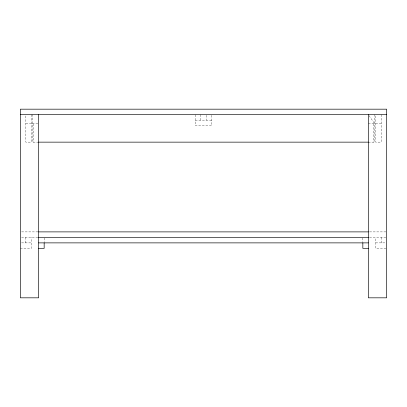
<?xml version="1.0" encoding="UTF-8"?>
<svg xmlns="http://www.w3.org/2000/svg" width="407" height="407" viewBox="0 0 407 407"><rect width="100%" height="100%" fill="white"/><g stroke="black" fill="none" stroke-linecap="round" stroke-linejoin="round"><path stroke-width="0.31" stroke-dasharray="2.04 1.53" d="M195.258 120.167L211.742 120.167M25.845 123.83L31.339 123.83M32.255 123.83L38.665 123.83M368.335 123.83L374.745 123.83L368.691 115.181M375.661 123.83L381.156 123.83M38.665 142.145L32.255 142.145L32.255 114.672M368.335 142.145L374.745 142.145L374.745 114.672M21.612 231.888L38.665 231.888M369.597 231.888L386.65 231.888M21.571 237.383L38.055 237.383M369.556 237.383L386.65 237.383M21.571 242.877L31.339 242.877M375.661 242.877L386.039 242.877M20.35 248.372L31.339 248.372L31.339 237.383M386.039 248.372L375.661 248.372L375.661 237.383M381.156 114.672L381.156 142.145L375.661 142.145L375.661 114.672M381.156 237.383L381.156 242.877M373.829 123.83L373.829 142.145M362.841 237.993L362.841 242.267M211.742 115.283L211.742 125.661L195.258 125.661L195.258 114.672M206.247 115.283L206.247 120.167M200.753 114.672L200.753 120.167M44.16 237.993L44.16 242.267M33.171 123.83L33.171 142.145M31.339 114.672L31.339 142.145L25.845 142.145L25.845 114.672M25.845 237.383L25.845 242.877"/><path stroke-width="0.61" d="M20.35 114.672L386.65 114.672M38.665 142.145L368.335 142.145M38.665 231.888L368.335 231.888M38.665 237.383L368.335 237.383M38.665 242.877L368.335 242.877M38.665 248.372L44.16 248.372L44.16 242.877M368.335 248.372L362.841 248.372L362.841 242.877M368.335 114.672L368.335 297.822L386.65 297.822L386.65 109.178L20.35 109.178L20.35 297.822L38.665 297.822L38.665 114.672"/></g></svg>
